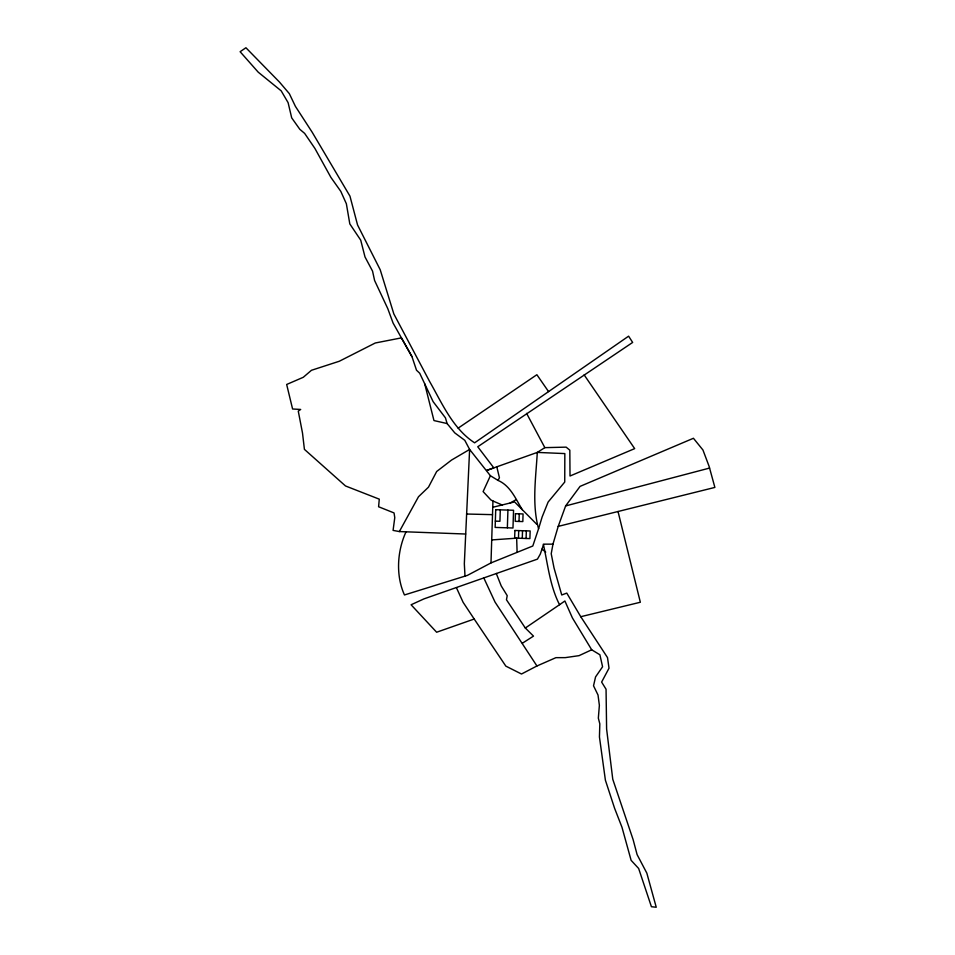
<?xml version="1.0" encoding="UTF-8"?>
<svg xmlns="http://www.w3.org/2000/svg" width="955" height="955" viewBox="0 0 955 955"><rect width="100%" height="100%" fill="white"/><g stroke="black" fill="none" stroke-linecap="round" stroke-linejoin="round"><path stroke-width="1.43" d="M558.209 526.384L714.877 487.42L709.135 466.434L702.94 449.996L693.437 438.273L580.067 486.382L565.623 505.935L558.209 526.384L552.969 544.147L543.347 544.147C547.836 564.381 549.853 585.737 559.535 604.706L525.31 628.02L506.46 599.764L507.212 595.645L501.22 585.916L496.278 573.454M406.03 531.816C397.149 551.142 395.645 575.495 404.466 594.965L467.365 575.399L490.989 562.913L492.947 501.005L490.918 499.966L483.111 491.598L490.393 475.721L469.621 449.447L464.799 440.327L454.771 432.89L447.095 423.543L445.448 417.848L433.116 401.637L419.711 373.226L416.511 370.23L411.963 356.621L401.422 337.879L375.291 342.988L339.288 361.253L311.461 370.289L303.284 377.285L286.667 384.471L292.588 408.991L300.67 409.456L298.27 411.116L302.508 433.057L304.418 449.363L345.507 485.964L379.278 499.167L378.598 506.759L394.045 512.931L394.773 517.658L393.078 530.395L399.345 531.565L465.658 534.024M500.301 509.839L499.931 521.275L495.347 521.132M507.356 527.817L507.929 510.089M518.47 538.226L518.708 530.598M519.007 521.454L519.257 513.826M522.278 538.357L522.528 530.729M526.098 538.477L526.336 530.849M490.989 562.913L532.795 546.009L538.572 528.76C531.804 504.228 535.862 477.858 537.295 452.407L544.839 447.644L566.148 447.143L569.825 450.187L570.016 476.008L634.669 448.623L584.15 374.885M552.969 544.147L551.214 553.733L554.067 568.118L561.743 594.977L566.781 593.103L580.759 616.715L607.499 657.577L609.027 668.19L601.626 682.073L606.055 689.247L606.604 728.975L612.764 779.244L633.105 839.588L637.104 854.618L646.833 873.121L656.24 907.25L651.417 906.713L638.644 868.477L631.124 860.336L621.98 827.269L614.602 808.312L605.398 780.199L599.442 736.974L599.824 723.878L598.343 718.148L599.37 705.327L598.021 695.025L593.533 685.797L595.562 676.916L602.581 666.757L599.895 654.772L591.706 649.794L572.391 617.885L564.894 600.993L559.535 604.706M538.572 528.76L542.118 517.025L548.122 502.044L564.739 482.036L564.835 453.589L537.295 452.407L486.68 470.421L493.819 467.866L477.751 446.761L632.652 342.439L628.605 336.172L474.611 442.822C452.789 428.616 442.07 403.225 429.547 381.367L393.842 313.944L380.221 269.788L357.552 224.95L349.96 196.145L312.201 132.268L295.417 106.387L289.329 93.65L279.469 82.07L245.924 47.75L240.123 51.713L258.232 72.186L281.176 90.832L288.1 102.639L291.693 117.859L299.822 129.307L304.657 133.414L314.911 148.443L330.896 177.379L340.804 191.382L346.367 203.761L349.805 223.888L360.727 240.171L365.001 256.943L372.546 271.125L374.599 280.507L387.778 308.62L393.078 323.041L411.963 356.621M543.502 544.684L540.267 554.163L537.438 559.129L423.877 598.916L411.092 604.766L436.638 632.234L474.205 619.031L505.84 666.124L521.502 674.015L536.937 665.981L555.929 657.661L565.253 657.637L579.04 655.655L591.706 649.794M522.278 509.672C515.628 498.892 510.459 485.749 498.021 480.401L499.429 477.751L496.791 466.816M399.345 531.565L418.505 496.731L428.485 487.157L436.674 471.495L451.572 460.047L469.621 449.447L464.333 563.725L465.001 576.152M458.125 428.162L536.877 374.718L548.564 391.598M522.397 643.204L533.499 636.114L525.31 628.02M510.173 502.987L516.273 499.596M565.623 505.935L709.577 468.069M492.744 507.284L514.578 501.9L536.806 524.331M580.759 616.715L640.339 602.247L618.028 511.498M491.694 539.933L516.655 538.166L517.109 552.36M466.565 514.029L492.505 514.649M447.095 423.543L433.964 420.57L424.712 383.815M492.947 501.005L502.139 504.968M490.393 475.721L498.021 480.401M541.974 549.149L545.723 552.121M474.205 619.031L463.115 602.319L456.502 587.85M536.937 665.981L495.036 602.08L483.755 577.811M526.599 413.372L544.839 447.644M495.717 509.695L495.144 527.423L512.978 527.996L513.551 510.268L495.717 509.695M514.9 530.479L514.649 538.107L529.906 538.596L530.156 530.968L514.9 530.479M515.437 513.706L515.199 521.323L522.827 521.573L523.065 513.945L515.437 513.706"/></g></svg>
